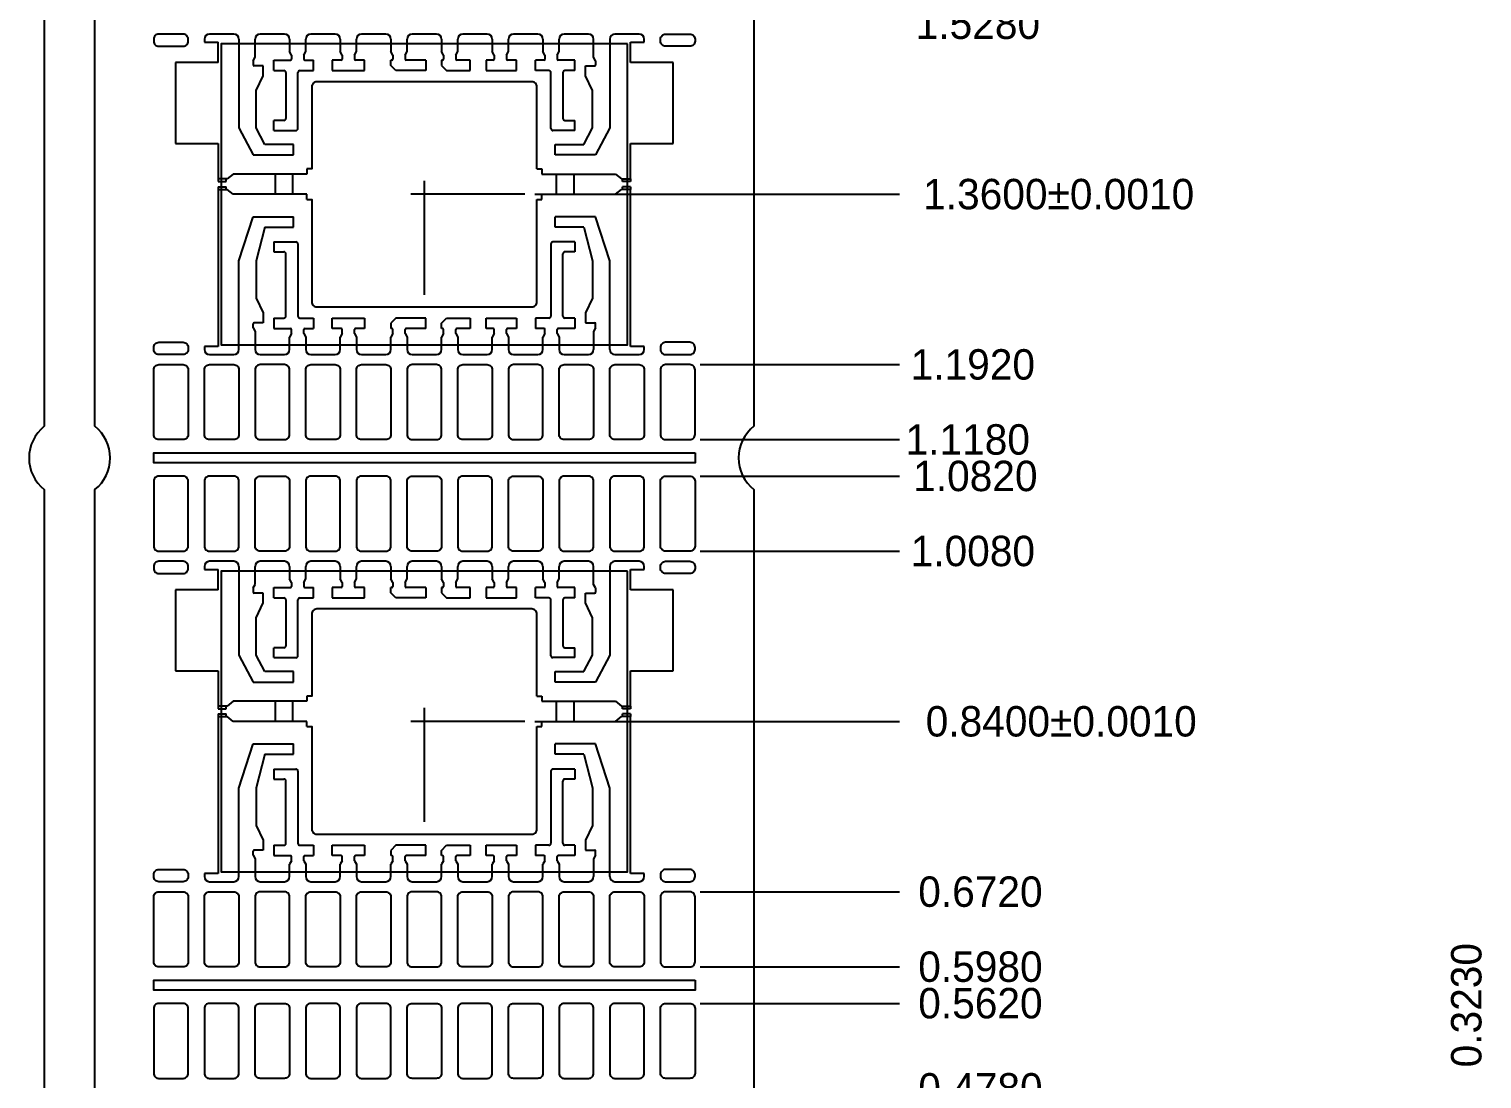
# Model space of a CAD drawing. Extents: x -3.71 to -0.57, y -3.69 to 0.24.
# Drawn here: x -2.308 to -0.874, y -1.888 to -0.853 of the extents above; entities that cross this region are included whole.
import ezdxf

# ---------------------------------------------------------------- set-up
doc = ezdxf.new("R2010")
doc.units = 0
doc.header["$MEASUREMENT"] = 0
doc.linetypes.add('CENTER', pattern=[2, 1.25, -0.25, 0.25, -0.25])
doc.linetypes.add('HIDDEN', pattern=[0.375, 0.25, -0.125])
doc.layers.add('1', color=7, linetype='Continuous')
doc.layers.add('1D', color=4, linetype='Continuous')

msp = doc.modelspace()

# ---------------------------------------------------------------- linework, layer by layer
at = {"layer": '1'}
for p, q in [((-1.5928, -0.577), (-1.5928, -1.2445)), ((-2.1058, -0.8577), (-2.1298, -0.8577)), ((-2.0558, -0.8577), (-2.0798, -0.8577)), ((-2.0058, -0.8577), (-2.0298, -0.8577)), ((-1.9558, -0.8577), (-1.9798, -0.8577)), ((-1.9058, -0.8577), (-1.9298, -0.8577)), ((-1.8558, -0.8577), (-1.8798, -0.8577)), ((-1.8058, -0.8577), (-1.8298, -0.8577)), ((-1.7558, -0.8577), (-1.7798, -0.8577)), ((-1.7058, -0.8577), (-1.7298, -0.8577)), ((-2.1348, -0.8627), (-2.1348, -0.8657)), ((-2.1348, -0.8657), (-2.1213, -0.8657)), ((-2.1213, -0.8857), (-2.1213, -0.8657)), ((-2.1008, -0.8627), (-2.1008, -0.9502)), ((-2.0848, -0.8805), (-2.0848, -0.8627)), ((-2.0508, -0.8627), (-2.0508, -0.875)), ((-2.0348, -0.875), (-2.0348, -0.8627)), ((-2.0008, -0.8627), (-2.0008, -0.875)), ((-1.9848, -0.875), (-1.9848, -0.8627)), ((-1.9508, -0.8627), (-1.9508, -0.875)), ((-1.9348, -0.875), (-1.9348, -0.8627)), ((-1.9008, -0.8627), (-1.9008, -0.875)), ((-1.8848, -0.875), (-1.8848, -0.8627)), ((-1.8508, -0.8627), (-1.8508, -0.875)), ((-1.8348, -0.875), (-1.8348, -0.8627)), ((-1.8008, -0.8627), (-1.8008, -0.875)), ((-1.7848, -0.875), (-1.7848, -0.8627)), ((-1.7508, -0.8805), (-1.7508, -0.8627)), ((-1.7348, -0.8627), (-1.7348, -0.9502)), ((-1.7143, -0.8657), (-1.7008, -0.8657)), ((-1.7143, -0.8857), (-1.7143, -0.8657)), ((-1.7008, -0.8657), (-1.7008, -0.8627)), ((-2.1213, -0.8857), (-2.1633, -0.8857)), ((-2.1633, -0.8857), (-2.1633, -0.9657)), ((-2.0867, -0.884), (-2.0848, -0.8805)), ((-2.0867, -0.884), (-2.0867, -0.888)), ((-2.0662, -0.8937), (-2.0662, -0.8834)), ((-2.0662, -0.8834), (-2.0498, -0.8834)), ((-2.0488, -0.8785), (-2.0508, -0.875)), ((-2.0488, -0.8785), (-2.0488, -0.8825)), ((-2.0368, -0.8785), (-2.0348, -0.875)), ((-2.0368, -0.8785), (-2.0368, -0.8825)), ((-2.0358, -0.8834), (-2.0273, -0.8834)), ((-2.0273, -0.8937), (-2.0273, -0.8834)), ((-2.0087, -0.8834), (-2.0087, -0.8937)), ((-1.9998, -0.8834), (-2.0087, -0.8834)), ((-1.9988, -0.8785), (-2.0008, -0.875)), ((-1.9988, -0.8785), (-1.9988, -0.8825)), ((-1.9868, -0.8785), (-1.9848, -0.875)), ((-1.9868, -0.8785), (-1.9868, -0.8825)), ((-1.9769, -0.8834), (-1.9858, -0.8834)), ((-1.9769, -0.8937), (-1.9769, -0.8834)), ((-1.9488, -0.8785), (-1.9508, -0.875)), ((-1.9508, -0.8887), (-1.9508, -0.8834)), ((-1.9498, -0.8834), (-1.9508, -0.8834)), ((-1.9488, -0.8785), (-1.9488, -0.8825)), ((-1.9368, -0.8785), (-1.9348, -0.875)), ((-1.9368, -0.8785), (-1.9368, -0.8825)), ((-1.9165, -0.8834), (-1.9358, -0.8834)), ((-1.9165, -0.8834), (-1.9165, -0.8937)), ((-1.8988, -0.8785), (-1.9008, -0.875)), ((-1.9008, -0.8834), (-1.9008, -0.8887)), ((-1.8998, -0.8834), (-1.9008, -0.8834)), ((-1.8988, -0.8785), (-1.8988, -0.8825)), ((-1.8868, -0.8785), (-1.8848, -0.875)), ((-1.8868, -0.8785), (-1.8868, -0.8825)), ((-1.8725, -0.8834), (-1.8858, -0.8834)), ((-1.8725, -0.8937), (-1.8725, -0.8834)), ((-1.8568, -0.8834), (-1.8568, -0.8937)), ((-1.8498, -0.8834), (-1.8568, -0.8834)), ((-1.8488, -0.8785), (-1.8508, -0.875)), ((-1.8488, -0.8785), (-1.8488, -0.8825)), ((-1.8368, -0.8785), (-1.8348, -0.875)), ((-1.8368, -0.8785), (-1.8368, -0.8825)), ((-1.8269, -0.8834), (-1.8358, -0.8834)), ((-1.8269, -0.8937), (-1.8269, -0.8834)), ((-1.8083, -0.8937), (-1.8083, -0.8834)), ((-1.7998, -0.8834), (-1.8083, -0.8834)), ((-1.7988, -0.8785), (-1.8008, -0.875)), ((-1.7988, -0.8785), (-1.7988, -0.8825)), ((-1.7868, -0.8785), (-1.7848, -0.875)), ((-1.7868, -0.8785), (-1.7868, -0.8825)), ((-1.7694, -0.8834), (-1.7858, -0.8834)), ((-1.7694, -0.8937), (-1.7694, -0.8834)), ((-1.7488, -0.884), (-1.7508, -0.8805)), ((-1.7488, -0.884), (-1.7488, -0.888)), ((-1.6723, -0.8857), (-1.7143, -0.8857)), ((-1.6723, -0.9657), (-1.6723, -0.8857)), ((-2.0769, -0.889), (-2.0858, -0.889)), ((-2.0838, -0.9134), (-2.0769, -0.8988)), ((-2.0769, -0.8988), (-2.0769, -0.889)), ((-2.0662, -0.8937), (-2.0564, -0.8937)), ((-2.0544, -0.8957), (-2.0544, -0.9409)), ((-2.0426, -0.9508), (-2.0426, -0.8957)), ((-2.0406, -0.8937), (-2.0273, -0.8937)), ((-2.0087, -0.8937), (-1.9769, -0.8937)), ((-1.9458, -0.8937), (-1.9508, -0.8887)), ((-1.9165, -0.8937), (-1.9458, -0.8937)), ((-1.9008, -0.8887), (-1.8958, -0.8937)), ((-1.8958, -0.8937), (-1.8725, -0.8937)), ((-1.8568, -0.8937), (-1.8269, -0.8937)), ((-1.795, -0.8937), (-1.8083, -0.8937)), ((-1.793, -0.9508), (-1.793, -0.8957)), ((-1.7812, -0.8957), (-1.7812, -0.9409)), ((-1.7694, -0.8937), (-1.7792, -0.8937)), ((-1.7587, -0.8988), (-1.7587, -0.889)), ((-1.7587, -0.889), (-1.7498, -0.889)), ((-1.7518, -0.9134), (-1.7587, -0.8988)), ((-2.0838, -0.9502), (-2.0838, -0.9134)), ((-1.7518, -0.9502), (-1.7518, -0.9134)), ((-2.0564, -0.9429), (-2.0662, -0.9429)), ((-2.0662, -0.9527), (-2.0662, -0.9429)), ((-1.7792, -0.9429), (-1.7694, -0.9429)), ((-1.7694, -0.9527), (-1.7694, -0.9429)), ((-2.1008, -0.9502), (-2.0867, -0.9768)), ((-2.0751, -0.9665), (-2.0838, -0.9502)), ((-2.0662, -0.9527), (-2.0446, -0.9527)), ((-1.7694, -0.9527), (-1.791, -0.9527)), ((-1.7605, -0.9665), (-1.7518, -0.9502)), ((-1.7348, -0.9502), (-1.7489, -0.9768)), ((-2.1633, -0.9657), (-2.1213, -0.9657)), ((-2.1213, -0.9657), (-2.1213, -1.0006)), ((-2.0469, -0.9665), (-2.0751, -0.9665)), ((-2.0469, -0.9768), (-2.0469, -0.9665)), ((-1.7887, -0.9768), (-1.7887, -0.9665)), ((-1.7887, -0.9665), (-1.7605, -0.9665)), ((-1.7143, -0.9657), (-1.6723, -0.9657)), ((-1.7143, -1.0006), (-1.7143, -0.9657)), ((-2.0867, -0.9768), (-2.0469, -0.9768)), ((-1.7489, -0.9768), (-1.7887, -0.9768)), ((-2.1123, -1.0006), (-2.1213, -1.0006)), ((-2.1123, -1.0006), (-2.1213, -1.0006)), ((-2.1063, -0.9957), (-2.1123, -1.0006)), ((-2.0338, -0.9957), (-2.1063, -0.9957)), ((-2.0338, -0.9907), (-2.0338, -0.9957)), ((-1.8068, -0.9907), (-1.8018, -0.9907)), ((-1.8018, -0.9907), (-1.8018, -0.9957)), ((-1.8018, -0.9957), (-1.7293, -0.9957)), ((-1.7293, -0.9957), (-1.7233, -1.0006)), ((-1.7233, -1.0006), (-1.7143, -1.0006)), ((-1.7233, -1.0006), (-1.7143, -1.0006)), ((-2.1213, -1.0109), (-2.1213, -1.1657)), ((-2.1213, -1.0109), (-2.1123, -1.0109)), ((-2.1213, -1.0109), (-2.1123, -1.0109)), ((-2.1063, -1.0157), (-2.1123, -1.0109)), ((-2.0338, -1.0157), (-2.1063, -1.0157)), ((-2.0338, -1.0207), (-2.0338, -1.0157)), ((-1.8018, -1.0207), (-1.8018, -1.0157)), ((-1.8018, -1.0157), (-1.7293, -1.0157)), ((-1.7293, -1.0157), (-1.7233, -1.0109)), ((-1.7143, -1.0109), (-1.7233, -1.0109)), ((-1.7143, -1.0109), (-1.7233, -1.0109)), ((-1.7143, -1.1657), (-1.7143, -1.0109)), ((-1.8068, -1.0207), (-1.8018, -1.0207)), ((-2.1008, -1.0813), (-2.0867, -1.0378)), ((-2.0867, -1.0378), (-2.0469, -1.0378)), ((-2.0469, -1.048), (-2.0469, -1.0378)), ((-1.7489, -1.0378), (-1.7887, -1.0378)), ((-1.7887, -1.048), (-1.7887, -1.0378)), ((-1.7348, -1.0813), (-1.7489, -1.0378)), ((-2.0751, -1.048), (-2.0838, -1.0812)), ((-2.0751, -1.048), (-2.0469, -1.048)), ((-1.7605, -1.048), (-1.7887, -1.048)), ((-1.7605, -1.048), (-1.7518, -1.0812)), ((-2.0662, -1.0626), (-2.0446, -1.0626)), ((-2.0662, -1.0626), (-2.0662, -1.0724)), ((-2.0662, -1.0724), (-2.0564, -1.0724)), ((-2.0544, -1.1358), (-2.0544, -1.0744)), ((-2.0426, -1.0646), (-2.0426, -1.1358)), ((-1.793, -1.0646), (-1.793, -1.1358)), ((-1.7694, -1.0626), (-1.791, -1.0626)), ((-1.7812, -1.1358), (-1.7812, -1.0744)), ((-1.7694, -1.0724), (-1.7792, -1.0724)), ((-1.7694, -1.0626), (-1.7694, -1.0724)), ((-2.1008, -1.1687), (-2.1008, -1.0813)), ((-2.0838, -1.0812), (-2.0838, -1.1181)), ((-1.7518, -1.0812), (-1.7518, -1.1181)), ((-1.7348, -1.1687), (-1.7348, -1.0813)), ((-2.0838, -1.1181), (-2.0769, -1.1326)), ((-1.7518, -1.1181), (-1.7587, -1.1326)), ((-2.0867, -1.1475), (-2.0867, -1.1435)), ((-2.0769, -1.1425), (-2.0858, -1.1425)), ((-2.0769, -1.1326), (-2.0769, -1.1425)), ((-2.0662, -1.1378), (-2.0662, -1.148)), ((-2.0662, -1.1378), (-2.0564, -1.1378)), ((-2.0406, -1.1378), (-2.0273, -1.1378)), ((-2.0273, -1.1378), (-2.0273, -1.148)), ((-2.0087, -1.148), (-2.0087, -1.1378)), ((-2.0087, -1.1378), (-1.9769, -1.1378)), ((-1.9769, -1.1378), (-1.9769, -1.148)), ((-1.9458, -1.1378), (-1.9508, -1.1428)), ((-1.9508, -1.1428), (-1.9508, -1.148)), ((-1.9165, -1.1378), (-1.9458, -1.1378)), ((-1.9165, -1.148), (-1.9165, -1.1378)), ((-1.9008, -1.1428), (-1.8958, -1.1378)), ((-1.9008, -1.148), (-1.9008, -1.1428)), ((-1.8958, -1.1378), (-1.8725, -1.1378)), ((-1.8725, -1.1378), (-1.8725, -1.148)), ((-1.8568, -1.148), (-1.8568, -1.1378)), ((-1.8568, -1.1378), (-1.8269, -1.1378)), ((-1.8269, -1.1378), (-1.8269, -1.148)), ((-1.795, -1.1378), (-1.8083, -1.1378)), ((-1.8083, -1.1378), (-1.8083, -1.148)), ((-1.7694, -1.1378), (-1.7792, -1.1378)), ((-1.7694, -1.1378), (-1.7694, -1.148)), ((-1.7587, -1.1326), (-1.7587, -1.1425)), ((-1.7587, -1.1425), (-1.7498, -1.1425)), ((-1.7488, -1.1475), (-1.7488, -1.1435)), ((-2.0867, -1.1475), (-2.0848, -1.151)), ((-2.0848, -1.151), (-2.0848, -1.1687)), ((-2.0662, -1.148), (-2.0498, -1.148)), ((-2.0488, -1.153), (-2.0508, -1.1565)), ((-2.0508, -1.1687), (-2.0508, -1.1565)), ((-2.0488, -1.153), (-2.0488, -1.149)), ((-2.0368, -1.153), (-2.0368, -1.149)), ((-2.0368, -1.153), (-2.0348, -1.1565)), ((-2.0358, -1.148), (-2.0273, -1.148)), ((-2.0348, -1.1565), (-2.0348, -1.1687)), ((-1.9998, -1.148), (-2.0087, -1.148)), ((-1.9988, -1.153), (-2.0008, -1.1565)), ((-2.0008, -1.1687), (-2.0008, -1.1565)), ((-1.9988, -1.153), (-1.9988, -1.149)), ((-1.9868, -1.153), (-1.9868, -1.149)), ((-1.9868, -1.153), (-1.9848, -1.1565)), ((-1.9769, -1.148), (-1.9858, -1.148)), ((-1.9848, -1.1565), (-1.9848, -1.1687)), ((-1.9498, -1.148), (-1.9508, -1.148)), ((-1.9488, -1.153), (-1.9508, -1.1565)), ((-1.9508, -1.1687), (-1.9508, -1.1565)), ((-1.9488, -1.153), (-1.9488, -1.149)), ((-1.9368, -1.153), (-1.9368, -1.149)), ((-1.9368, -1.153), (-1.9348, -1.1565)), ((-1.9165, -1.148), (-1.9358, -1.148)), ((-1.9348, -1.1565), (-1.9348, -1.1687)), ((-1.8998, -1.148), (-1.9008, -1.148)), ((-1.8988, -1.153), (-1.9008, -1.1565)), ((-1.9008, -1.1687), (-1.9008, -1.1565)), ((-1.8988, -1.153), (-1.8988, -1.149)), ((-1.8868, -1.153), (-1.8868, -1.149)), ((-1.8868, -1.153), (-1.8848, -1.1565)), ((-1.8725, -1.148), (-1.8858, -1.148)), ((-1.8848, -1.1565), (-1.8848, -1.1687)), ((-1.8498, -1.148), (-1.8568, -1.148)), ((-1.8488, -1.153), (-1.8508, -1.1565)), ((-1.8508, -1.1687), (-1.8508, -1.1565)), ((-1.8488, -1.153), (-1.8488, -1.149)), ((-1.8368, -1.153), (-1.8368, -1.149)), ((-1.8368, -1.153), (-1.8348, -1.1565)), ((-1.8269, -1.148), (-1.8358, -1.148)), ((-1.8348, -1.1565), (-1.8348, -1.1687)), ((-1.7998, -1.148), (-1.8083, -1.148)), ((-1.7988, -1.153), (-1.8008, -1.1565)), ((-1.8008, -1.1687), (-1.8008, -1.1565)), ((-1.7988, -1.153), (-1.7988, -1.149)), ((-1.7868, -1.153), (-1.7868, -1.149)), ((-1.7868, -1.153), (-1.7848, -1.1565)), ((-1.7694, -1.148), (-1.7858, -1.148)), ((-1.7848, -1.1565), (-1.7848, -1.1687)), ((-1.7488, -1.1475), (-1.7508, -1.151)), ((-1.7508, -1.151), (-1.7508, -1.1687)), ((-2.1348, -1.1657), (-2.1348, -1.1687)), ((-2.1213, -1.1657), (-2.1348, -1.1657)), ((-2.1298, -1.1737), (-2.1058, -1.1737)), ((-2.0798, -1.1737), (-2.0558, -1.1737)), ((-2.0298, -1.1737), (-2.0058, -1.1737)), ((-1.9798, -1.1737), (-1.9558, -1.1737)), ((-1.9298, -1.1737), (-1.9058, -1.1737)), ((-1.8798, -1.1737), (-1.8558, -1.1737)), ((-1.8298, -1.1737), (-1.8058, -1.1737)), ((-1.8008, -1.1687), (-1.8008, -1.1641)), ((-1.7848, -1.1641), (-1.7848, -1.1687)), ((-1.7798, -1.1737), (-1.7558, -1.1737)), ((-1.7298, -1.1737), (-1.7058, -1.1737)), ((-1.7008, -1.1657), (-1.7143, -1.1657)), ((-1.7008, -1.1687), (-1.7008, -1.1657)), ((-1.5928, -1.307), (-1.5928, -2.0745)), ((-2.1348, -1.3827), (-2.1348, -1.3857)), ((-2.1348, -1.3857), (-2.1213, -1.3857)), ((-2.1058, -1.3777), (-2.1298, -1.3777)), ((-2.1213, -1.4057), (-2.1213, -1.3857)), ((-2.1008, -1.3827), (-2.1008, -1.4702)), ((-2.0848, -1.4005), (-2.0848, -1.3827)), ((-2.0558, -1.3777), (-2.0798, -1.3777)), ((-2.0508, -1.3827), (-2.0508, -1.395)), ((-2.0348, -1.395), (-2.0348, -1.3827)), ((-2.0058, -1.3777), (-2.0298, -1.3777)), ((-2.0008, -1.3827), (-2.0008, -1.395)), ((-1.9848, -1.395), (-1.9848, -1.3827)), ((-1.9558, -1.3777), (-1.9798, -1.3777)), ((-1.9508, -1.3827), (-1.9508, -1.395)), ((-1.9348, -1.395), (-1.9348, -1.3827)), ((-1.9058, -1.3777), (-1.9298, -1.3777)), ((-1.9008, -1.3827), (-1.9008, -1.395)), ((-1.8848, -1.395), (-1.8848, -1.3827)), ((-1.8558, -1.3777), (-1.8798, -1.3777)), ((-1.8508, -1.3827), (-1.8508, -1.395)), ((-1.8348, -1.395), (-1.8348, -1.3827)), ((-1.8058, -1.3777), (-1.8298, -1.3777)), ((-1.8008, -1.3827), (-1.8008, -1.395)), ((-1.7848, -1.395), (-1.7848, -1.3827)), ((-1.7558, -1.3777), (-1.7798, -1.3777)), ((-1.7508, -1.4005), (-1.7508, -1.3827)), ((-1.7348, -1.3827), (-1.7348, -1.4702)), ((-1.7058, -1.3777), (-1.7298, -1.3777)), ((-1.7143, -1.3857), (-1.7008, -1.3857)), ((-1.7143, -1.4057), (-1.7143, -1.3857)), ((-1.7008, -1.3857), (-1.7008, -1.3827)), ((-2.0867, -1.404), (-2.0848, -1.4005)), ((-2.0867, -1.404), (-2.0867, -1.408)), ((-2.0662, -1.4137), (-2.0662, -1.4034)), ((-2.0662, -1.4034), (-2.0498, -1.4034)), ((-2.0488, -1.3985), (-2.0508, -1.395)), ((-2.0488, -1.3985), (-2.0488, -1.4025)), ((-2.0368, -1.3985), (-2.0348, -1.395)), ((-2.0368, -1.3985), (-2.0368, -1.4025)), ((-2.0358, -1.4034), (-2.0273, -1.4034)), ((-2.0273, -1.4137), (-2.0273, -1.4034)), ((-2.0087, -1.4034), (-2.0087, -1.4137)), ((-1.9998, -1.4034), (-2.0087, -1.4034)), ((-1.9988, -1.3985), (-2.0008, -1.395)), ((-1.9988, -1.3985), (-1.9988, -1.4025)), ((-1.9868, -1.3985), (-1.9848, -1.395)), ((-1.9868, -1.3985), (-1.9868, -1.4025)), ((-1.9769, -1.4034), (-1.9858, -1.4034)), ((-1.9769, -1.4137), (-1.9769, -1.4034)), ((-1.9488, -1.3985), (-1.9508, -1.395)), ((-1.9508, -1.4087), (-1.9508, -1.4034)), ((-1.9498, -1.4034), (-1.9508, -1.4034)), ((-1.9488, -1.3985), (-1.9488, -1.4025)), ((-1.9368, -1.3985), (-1.9348, -1.395)), ((-1.9368, -1.3985), (-1.9368, -1.4025)), ((-1.9165, -1.4034), (-1.9358, -1.4034)), ((-1.9165, -1.4034), (-1.9165, -1.4137)), ((-1.8988, -1.3985), (-1.9008, -1.395)), ((-1.9008, -1.4034), (-1.9008, -1.4087)), ((-1.8998, -1.4034), (-1.9008, -1.4034)), ((-1.8988, -1.3985), (-1.8988, -1.4025)), ((-1.8868, -1.3985), (-1.8848, -1.395)), ((-1.8868, -1.3985), (-1.8868, -1.4025)), ((-1.8725, -1.4034), (-1.8858, -1.4034)), ((-1.8725, -1.4137), (-1.8725, -1.4034)), ((-1.8568, -1.4034), (-1.8568, -1.4137)), ((-1.8498, -1.4034), (-1.8568, -1.4034)), ((-1.8488, -1.3985), (-1.8508, -1.395)), ((-1.8488, -1.3985), (-1.8488, -1.4025)), ((-1.8368, -1.3985), (-1.8348, -1.395)), ((-1.8368, -1.3985), (-1.8368, -1.4025)), ((-1.8269, -1.4034), (-1.8358, -1.4034)), ((-1.8269, -1.4137), (-1.8269, -1.4034)), ((-1.8083, -1.4137), (-1.8083, -1.4034)), ((-1.7998, -1.4034), (-1.8083, -1.4034)), ((-1.7988, -1.3985), (-1.8008, -1.395)), ((-1.7988, -1.3985), (-1.7988, -1.4025)), ((-1.7868, -1.3985), (-1.7848, -1.395)), ((-1.7868, -1.3985), (-1.7868, -1.4025)), ((-1.7694, -1.4034), (-1.7858, -1.4034)), ((-1.7694, -1.4137), (-1.7694, -1.4034)), ((-1.7488, -1.404), (-1.7508, -1.4005)), ((-1.7488, -1.404), (-1.7488, -1.408)), ((-2.1213, -1.4057), (-2.1633, -1.4057)), ((-2.1633, -1.4057), (-2.1633, -1.4857)), ((-2.0769, -1.409), (-2.0858, -1.409)), ((-2.0838, -1.4334), (-2.0769, -1.4188)), ((-2.0769, -1.4188), (-2.0769, -1.409)), ((-2.0662, -1.4137), (-2.0564, -1.4137)), ((-2.0544, -1.4157), (-2.0544, -1.4609)), ((-2.0426, -1.4708), (-2.0426, -1.4157)), ((-2.0406, -1.4137), (-2.0273, -1.4137)), ((-2.0087, -1.4137), (-1.9769, -1.4137)), ((-1.9458, -1.4137), (-1.9508, -1.4087)), ((-1.9165, -1.4137), (-1.9458, -1.4137)), ((-1.9008, -1.4087), (-1.8958, -1.4137)), ((-1.8958, -1.4137), (-1.8725, -1.4137)), ((-1.8568, -1.4137), (-1.8269, -1.4137)), ((-1.795, -1.4137), (-1.8083, -1.4137)), ((-1.793, -1.4708), (-1.793, -1.4157)), ((-1.7812, -1.4157), (-1.7812, -1.4609)), ((-1.7694, -1.4137), (-1.7792, -1.4137)), ((-1.7587, -1.4188), (-1.7587, -1.409)), ((-1.7587, -1.409), (-1.7498, -1.409)), ((-1.7518, -1.4334), (-1.7587, -1.4188)), ((-1.6723, -1.4057), (-1.7143, -1.4057)), ((-1.6723, -1.4857), (-1.6723, -1.4057)), ((-2.0838, -1.4702), (-2.0838, -1.4334)), ((-1.7518, -1.4702), (-1.7518, -1.4334)), ((-2.1008, -1.4702), (-2.0867, -1.4968)), ((-2.0751, -1.4865), (-2.0838, -1.4702)), ((-2.0564, -1.4629), (-2.0662, -1.4629)), ((-2.0662, -1.4727), (-2.0662, -1.4629)), ((-2.0662, -1.4727), (-2.0446, -1.4727)), ((-1.7694, -1.4727), (-1.791, -1.4727)), ((-1.7792, -1.4629), (-1.7694, -1.4629)), ((-1.7694, -1.4727), (-1.7694, -1.4629)), ((-1.7605, -1.4865), (-1.7518, -1.4702)), ((-1.7348, -1.4702), (-1.7489, -1.4968)), ((-2.1633, -1.4857), (-2.1213, -1.4857)), ((-2.1213, -1.4857), (-2.1213, -1.5206)), ((-2.0469, -1.4865), (-2.0751, -1.4865)), ((-2.0469, -1.4968), (-2.0469, -1.4865)), ((-1.7887, -1.4968), (-1.7887, -1.4865)), ((-1.7887, -1.4865), (-1.7605, -1.4865)), ((-1.7143, -1.4857), (-1.6723, -1.4857)), ((-1.7143, -1.5206), (-1.7143, -1.4857)), ((-2.0867, -1.4968), (-2.0469, -1.4968)), ((-1.7489, -1.4968), (-1.7887, -1.4968)), ((-2.1063, -1.5157), (-2.1123, -1.5206)), ((-2.0338, -1.5157), (-2.1063, -1.5157)), ((-2.0338, -1.5107), (-2.0338, -1.5157)), ((-1.8068, -1.5107), (-1.8018, -1.5107)), ((-1.8018, -1.5107), (-1.8018, -1.5157)), ((-1.8018, -1.5157), (-1.7293, -1.5157)), ((-1.7293, -1.5157), (-1.7233, -1.5206)), ((-2.1123, -1.5206), (-2.1213, -1.5206)), ((-2.1123, -1.5206), (-2.1213, -1.5206)), ((-2.1213, -1.5309), (-2.1213, -1.6857)), ((-2.1213, -1.5309), (-2.1123, -1.5309)), ((-2.1213, -1.5309), (-2.1123, -1.5309)), ((-2.1063, -1.5357), (-2.1123, -1.5309)), ((-1.7293, -1.5357), (-1.7233, -1.5309)), ((-1.7233, -1.5206), (-1.7143, -1.5206)), ((-1.7233, -1.5206), (-1.7143, -1.5206)), ((-1.7143, -1.5309), (-1.7233, -1.5309)), ((-1.7143, -1.5309), (-1.7233, -1.5309)), ((-1.7143, -1.6857), (-1.7143, -1.5309)), ((-2.0338, -1.5357), (-2.1063, -1.5357)), ((-2.0338, -1.5407), (-2.0338, -1.5357)), ((-1.8068, -1.5407), (-1.8018, -1.5407)), ((-1.8018, -1.5407), (-1.8018, -1.5357)), ((-1.8018, -1.5357), (-1.7293, -1.5357)), ((-2.1008, -1.6013), (-2.0867, -1.5578)), ((-2.0867, -1.5578), (-2.0469, -1.5578)), ((-2.0469, -1.568), (-2.0469, -1.5578)), ((-1.7489, -1.5578), (-1.7887, -1.5578)), ((-1.7887, -1.568), (-1.7887, -1.5578)), ((-1.7348, -1.6013), (-1.7489, -1.5578)), ((-2.0751, -1.568), (-2.0838, -1.6012)), ((-2.0751, -1.568), (-2.0469, -1.568)), ((-1.7605, -1.568), (-1.7887, -1.568)), ((-1.7605, -1.568), (-1.7518, -1.6012)), ((-2.0662, -1.5826), (-2.0446, -1.5826)), ((-2.0662, -1.5826), (-2.0662, -1.5924)), ((-2.0426, -1.5846), (-2.0426, -1.6558)), ((-1.793, -1.5846), (-1.793, -1.6558)), ((-1.7694, -1.5826), (-1.791, -1.5826)), ((-1.7694, -1.5826), (-1.7694, -1.5924)), ((-2.1008, -1.6887), (-2.1008, -1.6013)), ((-2.0838, -1.6012), (-2.0838, -1.6381)), ((-2.0662, -1.5924), (-2.0564, -1.5924)), ((-2.0544, -1.6558), (-2.0544, -1.5944)), ((-1.7812, -1.6558), (-1.7812, -1.5944)), ((-1.7694, -1.5924), (-1.7792, -1.5924)), ((-1.7518, -1.6012), (-1.7518, -1.6381)), ((-1.7348, -1.6887), (-1.7348, -1.6013)), ((-2.0838, -1.6381), (-2.0769, -1.6526)), ((-1.7518, -1.6381), (-1.7587, -1.6526)), ((-2.0769, -1.6625), (-2.0858, -1.6625)), ((-2.0769, -1.6526), (-2.0769, -1.6625)), ((-2.0662, -1.6578), (-2.0662, -1.668)), ((-2.0662, -1.6578), (-2.0564, -1.6578)), ((-2.0406, -1.6578), (-2.0273, -1.6578)), ((-2.0273, -1.6578), (-2.0273, -1.668)), ((-2.0087, -1.668), (-2.0087, -1.6578)), ((-2.0087, -1.6578), (-1.9769, -1.6578)), ((-1.9769, -1.6578), (-1.9769, -1.668)), ((-1.9458, -1.6578), (-1.9508, -1.6628)), ((-1.9165, -1.6578), (-1.9458, -1.6578)), ((-1.9165, -1.668), (-1.9165, -1.6578)), ((-1.9008, -1.6628), (-1.8958, -1.6578)), ((-1.8958, -1.6578), (-1.8725, -1.6578)), ((-1.8725, -1.6578), (-1.8725, -1.668)), ((-1.8568, -1.668), (-1.8568, -1.6578)), ((-1.8568, -1.6578), (-1.8269, -1.6578)), ((-1.8269, -1.6578), (-1.8269, -1.668)), ((-1.795, -1.6578), (-1.8083, -1.6578)), ((-1.8083, -1.6578), (-1.8083, -1.668)), ((-1.7694, -1.6578), (-1.7792, -1.6578)), ((-1.7694, -1.6578), (-1.7694, -1.668)), ((-1.7587, -1.6526), (-1.7587, -1.6625)), ((-1.7587, -1.6625), (-1.7498, -1.6625)), ((-2.0867, -1.6675), (-2.0867, -1.6635)), ((-2.0867, -1.6675), (-2.0848, -1.671)), ((-2.0848, -1.671), (-2.0848, -1.6887)), ((-2.0662, -1.668), (-2.0498, -1.668)), ((-2.0488, -1.673), (-2.0508, -1.6765)), ((-2.0508, -1.6887), (-2.0508, -1.6765)), ((-2.0488, -1.673), (-2.0488, -1.669)), ((-2.0368, -1.673), (-2.0368, -1.669)), ((-2.0368, -1.673), (-2.0348, -1.6765)), ((-2.0358, -1.668), (-2.0273, -1.668)), ((-2.0348, -1.6765), (-2.0348, -1.6887)), ((-1.9998, -1.668), (-2.0087, -1.668)), ((-1.9988, -1.673), (-2.0008, -1.6765)), ((-2.0008, -1.6887), (-2.0008, -1.6765)), ((-1.9988, -1.673), (-1.9988, -1.669)), ((-1.9868, -1.673), (-1.9868, -1.669)), ((-1.9868, -1.673), (-1.9848, -1.6765)), ((-1.9769, -1.668), (-1.9858, -1.668)), ((-1.9848, -1.6765), (-1.9848, -1.6887)), ((-1.9508, -1.6628), (-1.9508, -1.668)), ((-1.9498, -1.668), (-1.9508, -1.668)), ((-1.9488, -1.673), (-1.9508, -1.6765)), ((-1.9508, -1.6887), (-1.9508, -1.6765)), ((-1.9488, -1.673), (-1.9488, -1.669)), ((-1.9368, -1.673), (-1.9368, -1.669)), ((-1.9368, -1.673), (-1.9348, -1.6765)), ((-1.9165, -1.668), (-1.9358, -1.668)), ((-1.9348, -1.6765), (-1.9348, -1.6887)), ((-1.9008, -1.668), (-1.9008, -1.6628)), ((-1.8998, -1.668), (-1.9008, -1.668)), ((-1.8988, -1.673), (-1.9008, -1.6765)), ((-1.9008, -1.6887), (-1.9008, -1.6765)), ((-1.8988, -1.673), (-1.8988, -1.669)), ((-1.8868, -1.673), (-1.8868, -1.669)), ((-1.8868, -1.673), (-1.8848, -1.6765)), ((-1.8725, -1.668), (-1.8858, -1.668)), ((-1.8848, -1.6765), (-1.8848, -1.6887)), ((-1.8498, -1.668), (-1.8568, -1.668)), ((-1.8488, -1.673), (-1.8508, -1.6765)), ((-1.8508, -1.6887), (-1.8508, -1.6765)), ((-1.8488, -1.673), (-1.8488, -1.669)), ((-1.8368, -1.673), (-1.8368, -1.669)), ((-1.8368, -1.673), (-1.8348, -1.6765)), ((-1.8269, -1.668), (-1.8358, -1.668)), ((-1.8348, -1.6765), (-1.8348, -1.6887)), ((-1.7998, -1.668), (-1.8083, -1.668)), ((-1.7988, -1.673), (-1.8008, -1.6765)), ((-1.8008, -1.6887), (-1.8008, -1.6765)), ((-1.7988, -1.673), (-1.7988, -1.669)), ((-1.7868, -1.673), (-1.7868, -1.669)), ((-1.7868, -1.673), (-1.7848, -1.6765)), ((-1.7694, -1.668), (-1.7858, -1.668)), ((-1.7848, -1.6765), (-1.7848, -1.6887)), ((-1.7488, -1.6675), (-1.7508, -1.671)), ((-1.7508, -1.671), (-1.7508, -1.6887)), ((-1.7488, -1.6675), (-1.7488, -1.6635)), ((-2.1348, -1.6857), (-2.1348, -1.6887)), ((-2.1213, -1.6857), (-2.1348, -1.6857)), ((-1.8008, -1.6887), (-1.8008, -1.6841)), ((-1.7848, -1.6841), (-1.7848, -1.6887)), ((-1.7008, -1.6857), (-1.7143, -1.6857)), ((-1.7008, -1.6887), (-1.7008, -1.6857)), ((-2.1298, -1.6937), (-2.1058, -1.6937)), ((-2.0798, -1.6937), (-2.0558, -1.6937)), ((-2.0298, -1.6937), (-2.0058, -1.6937)), ((-1.9798, -1.6937), (-1.9558, -1.6937)), ((-1.9298, -1.6937), (-1.9058, -1.6937)), ((-1.8798, -1.6937), (-1.8558, -1.6937)), ((-1.8298, -1.6937), (-1.8058, -1.6937)), ((-1.7798, -1.6937), (-1.7558, -1.6937)), ((-1.7298, -1.6937), (-1.7058, -1.6937))]:
    msp.add_line(p, q, dxfattribs=at)
for points in [[(-2.2928, -1.2445, 0.480384), (-2.2928, -1.307), (-2.2928, -2.0745, 0.480384), (-2.2928, -2.137), (-2.2928, -2.2507, 1), (-2.2428, -2.2507), (-2.2428, -2.137, 0.480384), (-2.2428, -2.0745), (-2.2428, -1.307, 0.480384), (-2.2428, -1.2445), (-2.2428, -0.577, 0.480384), (-2.2428, -0.5145), (-2.2428, -0.3007, 1), (-2.2928, -0.3007), (-2.2928, -0.5145, 0.480384), (-2.2928, -0.577)], [(-2.1558, -0.8697, 0.414214), (-2.1508, -0.8647), (-2.1508, -0.8627, 0.414214), (-2.1558, -0.8577), (-2.1798, -0.8577, 0.414214), (-2.1848, -0.8627), (-2.1848, -0.8647, 0.414214), (-2.1798, -0.8697)], [(-1.6798, -0.8697, -0.414214), (-1.6848, -0.8647), (-1.6848, -0.8627, -0.414214), (-1.6798, -0.8577), (-1.6558, -0.8577, -0.414214), (-1.6508, -0.8627), (-1.6508, -0.8647, -0.414214), (-1.6558, -0.8697)], [(-2.1558, -1.1617, -0.414214), (-2.1508, -1.1667), (-2.1508, -1.1687, -0.414214), (-2.1558, -1.1737), (-2.1798, -1.1737, -0.414214), (-2.1848, -1.1687), (-2.1848, -1.1667, -0.414214), (-2.1798, -1.1617)], [(-1.6798, -1.1617, 0.414214), (-1.6848, -1.1667), (-1.6848, -1.1687, 0.414214), (-1.6798, -1.1737), (-1.6558, -1.1737, 0.414214), (-1.6508, -1.1687), (-1.6508, -1.1667, 0.414214), (-1.6558, -1.1617)], [(-2.1848, -1.1887, -0.414214), (-2.1798, -1.1837), (-2.1558, -1.1837, -0.414214), (-2.1508, -1.1887), (-2.1508, -1.2527, -0.414214), (-2.1558, -1.2577), (-2.1798, -1.2577, -0.414214), (-2.1848, -1.2527)], [(-2.1348, -1.1887, -0.414214), (-2.1298, -1.1837), (-2.1058, -1.1837, -0.414214), (-2.1008, -1.1887), (-2.1008, -1.2527, -0.414214), (-2.1058, -1.2577), (-2.1298, -1.2577, -0.414214), (-2.1348, -1.2527)], [(-2.0508, -1.1887, 0.414214), (-2.0558, -1.1837), (-2.0798, -1.1837, 0.414214), (-2.0848, -1.1887), (-2.0848, -1.2527, 0.414214), (-2.0798, -1.2577), (-2.0558, -1.2577, 0.414214), (-2.0508, -1.2527)], [(-2.0298, -1.2577, -0.414214), (-2.0348, -1.2527), (-2.0348, -1.1887, -0.414214), (-2.0298, -1.1837), (-2.0058, -1.1837, -0.414214), (-2.0008, -1.1887), (-2.0008, -1.2527, -0.414214), (-2.0058, -1.2577)], [(-1.9848, -1.1887, -0.414214), (-1.9798, -1.1837), (-1.9558, -1.1837, -0.414214), (-1.9508, -1.1887), (-1.9508, -1.2527, -0.414214), (-1.9558, -1.2577), (-1.9798, -1.2577, -0.414214), (-1.9848, -1.2527)], [(-1.9008, -1.1887, 0.414214), (-1.9058, -1.1837), (-1.9298, -1.1837, 0.414214), (-1.9348, -1.1887), (-1.9348, -1.2527, 0.414214), (-1.9298, -1.2577), (-1.9058, -1.2577, 0.414214), (-1.9008, -1.2527)], [(-1.8558, -1.1837, -0.414214), (-1.8508, -1.1887), (-1.8508, -1.2527, -0.414214), (-1.8558, -1.2577), (-1.8798, -1.2577, -0.414214), (-1.8848, -1.2527), (-1.8848, -1.1887, -0.414214), (-1.8798, -1.1837)], [(-1.8008, -1.1887, 0.414214), (-1.8058, -1.1837), (-1.8298, -1.1837, 0.414214), (-1.8348, -1.1887), (-1.8348, -1.2527, 0.414214), (-1.8298, -1.2577), (-1.8058, -1.2577, 0.414214), (-1.8008, -1.2527)], [(-1.7848, -1.1887, -0.414214), (-1.7798, -1.1837), (-1.7558, -1.1837, -0.414214), (-1.7508, -1.1887), (-1.7508, -1.2527, -0.414214), (-1.7558, -1.2577), (-1.7798, -1.2577, -0.414214), (-1.7848, -1.2527)], [(-1.7058, -1.1837, -0.414214), (-1.7008, -1.1887), (-1.7008, -1.2527, -0.414214), (-1.7058, -1.2577), (-1.7298, -1.2577, -0.414214), (-1.7348, -1.2527), (-1.7348, -1.1887, -0.414214), (-1.7298, -1.1837)], [(-1.6508, -1.1887, 0.414214), (-1.6558, -1.1837), (-1.6798, -1.1837, 0.414214), (-1.6848, -1.1887), (-1.6848, -1.2527, 0.414214), (-1.6798, -1.2577), (-1.6558, -1.2577, 0.414214), (-1.6508, -1.2527)], [(-2.1848, -1.3627, 0.414214), (-2.1798, -1.3677), (-2.1558, -1.3677, 0.414214), (-2.1508, -1.3627), (-2.1508, -1.2987, 0.414214), (-2.1558, -1.2937), (-2.1798, -1.2937, 0.414214), (-2.1848, -1.2987)], [(-2.1348, -1.3627, 0.414214), (-2.1298, -1.3677), (-2.1058, -1.3677, 0.414214), (-2.1008, -1.3627), (-2.1008, -1.2987, 0.414214), (-2.1058, -1.2937), (-2.1298, -1.2937, 0.414214), (-2.1348, -1.2987)], [(-2.0508, -1.3627, -0.414214), (-2.0558, -1.3677), (-2.0798, -1.3677, -0.414214), (-2.0848, -1.3627), (-2.0848, -1.2987, -0.414214), (-2.0798, -1.2937), (-2.0558, -1.2937, -0.414214), (-2.0508, -1.2987)], [(-2.0298, -1.2937, 0.414214), (-2.0348, -1.2987), (-2.0348, -1.3627, 0.414214), (-2.0298, -1.3677), (-2.0058, -1.3677, 0.414214), (-2.0008, -1.3627), (-2.0008, -1.2987, 0.414214), (-2.0058, -1.2937)], [(-1.9848, -1.3627, 0.414214), (-1.9798, -1.3677), (-1.9558, -1.3677, 0.414214), (-1.9508, -1.3627), (-1.9508, -1.2987, 0.414214), (-1.9558, -1.2937), (-1.9798, -1.2937, 0.414214), (-1.9848, -1.2987)], [(-1.9008, -1.3627, -0.414214), (-1.9058, -1.3677), (-1.9298, -1.3677, -0.414214), (-1.9348, -1.3627), (-1.9348, -1.2987, -0.414214), (-1.9298, -1.2937), (-1.9058, -1.2937, -0.414214), (-1.9008, -1.2987)], [(-1.8558, -1.3677, 0.414214), (-1.8508, -1.3627), (-1.8508, -1.2987, 0.414214), (-1.8558, -1.2937), (-1.8798, -1.2937, 0.414214), (-1.8848, -1.2987), (-1.8848, -1.3627, 0.414214), (-1.8798, -1.3677)], [(-1.8008, -1.3627, -0.414214), (-1.8058, -1.3677), (-1.8298, -1.3677, -0.414214), (-1.8348, -1.3627), (-1.8348, -1.2987, -0.414214), (-1.8298, -1.2937), (-1.8058, -1.2937, -0.414214), (-1.8008, -1.2987)], [(-1.7848, -1.3627, 0.414214), (-1.7798, -1.3677), (-1.7558, -1.3677, 0.414214), (-1.7508, -1.3627), (-1.7508, -1.2987, 0.414214), (-1.7558, -1.2937), (-1.7798, -1.2937, 0.414214), (-1.7848, -1.2987)], [(-1.7058, -1.3677, 0.414214), (-1.7008, -1.3627), (-1.7008, -1.2987, 0.414214), (-1.7058, -1.2937), (-1.7298, -1.2937, 0.414214), (-1.7348, -1.2987), (-1.7348, -1.3627, 0.414214), (-1.7298, -1.3677)], [(-1.6508, -1.3627, -0.414214), (-1.6558, -1.3677), (-1.6798, -1.3677, -0.414214), (-1.6848, -1.3627), (-1.6848, -1.2987, -0.414214), (-1.6798, -1.2937), (-1.6558, -1.2937, -0.414214), (-1.6508, -1.2987)], [(-2.1558, -1.3897, 0.414214), (-2.1508, -1.3847), (-2.1508, -1.3827, 0.414214), (-2.1558, -1.3777), (-2.1798, -1.3777, 0.414214), (-2.1848, -1.3827), (-2.1848, -1.3847, 0.414214), (-2.1798, -1.3897)], [(-1.6798, -1.3897, -0.414214), (-1.6848, -1.3847), (-1.6848, -1.3827, -0.414214), (-1.6798, -1.3777), (-1.6558, -1.3777, -0.414214), (-1.6508, -1.3827), (-1.6508, -1.3847, -0.414214), (-1.6558, -1.3897)], [(-2.1558, -1.6817, -0.414214), (-2.1508, -1.6867), (-2.1508, -1.6887, -0.414214), (-2.1558, -1.6937), (-2.1798, -1.6937, -0.414214), (-2.1848, -1.6887), (-2.1848, -1.6867, -0.414214), (-2.1798, -1.6817)], [(-1.6798, -1.6817, 0.414214), (-1.6848, -1.6867), (-1.6848, -1.6887, 0.414214), (-1.6798, -1.6937), (-1.6558, -1.6937, 0.414214), (-1.6508, -1.6887), (-1.6508, -1.6867, 0.414214), (-1.6558, -1.6817)], [(-2.1848, -1.7087, -0.414214), (-2.1798, -1.7037), (-2.1558, -1.7037, -0.414214), (-2.1508, -1.7087), (-2.1508, -1.7727, -0.414214), (-2.1558, -1.7777), (-2.1798, -1.7777, -0.414214), (-2.1848, -1.7727)], [(-2.1348, -1.7087, -0.414214), (-2.1298, -1.7037), (-2.1058, -1.7037, -0.414214), (-2.1008, -1.7087), (-2.1008, -1.7727, -0.414214), (-2.1058, -1.7777), (-2.1298, -1.7777, -0.414214), (-2.1348, -1.7727)], [(-2.0508, -1.7087, 0.414214), (-2.0558, -1.7037), (-2.0798, -1.7037, 0.414214), (-2.0848, -1.7087), (-2.0848, -1.7727, 0.414214), (-2.0798, -1.7777), (-2.0558, -1.7777, 0.414214), (-2.0508, -1.7727)], [(-2.0298, -1.7777, -0.414214), (-2.0348, -1.7727), (-2.0348, -1.7087, -0.414214), (-2.0298, -1.7037), (-2.0058, -1.7037, -0.414214), (-2.0008, -1.7087), (-2.0008, -1.7727, -0.414214), (-2.0058, -1.7777)], [(-1.9848, -1.7087, -0.414214), (-1.9798, -1.7037), (-1.9558, -1.7037, -0.414214), (-1.9508, -1.7087), (-1.9508, -1.7727, -0.414214), (-1.9558, -1.7777), (-1.9798, -1.7777, -0.414214), (-1.9848, -1.7727)], [(-1.9008, -1.7087, 0.414214), (-1.9058, -1.7037), (-1.9298, -1.7037, 0.414214), (-1.9348, -1.7087), (-1.9348, -1.7727, 0.414214), (-1.9298, -1.7777), (-1.9058, -1.7777, 0.414214), (-1.9008, -1.7727)], [(-1.8558, -1.7037, -0.414214), (-1.8508, -1.7087), (-1.8508, -1.7727, -0.414214), (-1.8558, -1.7777), (-1.8798, -1.7777, -0.414214), (-1.8848, -1.7727), (-1.8848, -1.7087, -0.414214), (-1.8798, -1.7037)], [(-1.8008, -1.7087, 0.414214), (-1.8058, -1.7037), (-1.8298, -1.7037, 0.414214), (-1.8348, -1.7087), (-1.8348, -1.7727, 0.414214), (-1.8298, -1.7777), (-1.8058, -1.7777, 0.414214), (-1.8008, -1.7727)], [(-1.7848, -1.7087, -0.414214), (-1.7798, -1.7037), (-1.7558, -1.7037, -0.414214), (-1.7508, -1.7087), (-1.7508, -1.7727, -0.414214), (-1.7558, -1.7777), (-1.7798, -1.7777, -0.414214), (-1.7848, -1.7727)], [(-1.7058, -1.7037, -0.414214), (-1.7008, -1.7087), (-1.7008, -1.7727, -0.414214), (-1.7058, -1.7777), (-1.7298, -1.7777, -0.414214), (-1.7348, -1.7727), (-1.7348, -1.7087, -0.414214), (-1.7298, -1.7037)], [(-1.6508, -1.7087, 0.414214), (-1.6558, -1.7037), (-1.6798, -1.7037, 0.414214), (-1.6848, -1.7087), (-1.6848, -1.7727, 0.414214), (-1.6798, -1.7777), (-1.6558, -1.7777, 0.414214), (-1.6508, -1.7727)], [(-2.1848, -1.8827, 0.414214), (-2.1798, -1.8877), (-2.1558, -1.8877, 0.414214), (-2.1508, -1.8827), (-2.1508, -1.8187, 0.414214), (-2.1558, -1.8137), (-2.1798, -1.8137, 0.414214), (-2.1848, -1.8187)], [(-2.1348, -1.8827, 0.414214), (-2.1298, -1.8877), (-2.1058, -1.8877, 0.414214), (-2.1008, -1.8827), (-2.1008, -1.8187, 0.414214), (-2.1058, -1.8137), (-2.1298, -1.8137, 0.414214), (-2.1348, -1.8187)], [(-2.0508, -1.8827, -0.414214), (-2.0558, -1.8877), (-2.0798, -1.8877, -0.414214), (-2.0848, -1.8827), (-2.0848, -1.8187, -0.414214), (-2.0798, -1.8137), (-2.0558, -1.8137, -0.414214), (-2.0508, -1.8187)], [(-2.0298, -1.8137, 0.414214), (-2.0348, -1.8187), (-2.0348, -1.8827, 0.414214), (-2.0298, -1.8877), (-2.0058, -1.8877, 0.414214), (-2.0008, -1.8827), (-2.0008, -1.8187, 0.414214), (-2.0058, -1.8137)], [(-1.9848, -1.8827, 0.414214), (-1.9798, -1.8877), (-1.9558, -1.8877, 0.414214), (-1.9508, -1.8827), (-1.9508, -1.8187, 0.414214), (-1.9558, -1.8137), (-1.9798, -1.8137, 0.414214), (-1.9848, -1.8187)], [(-1.9008, -1.8827, -0.414214), (-1.9058, -1.8877), (-1.9298, -1.8877, -0.414214), (-1.9348, -1.8827), (-1.9348, -1.8187, -0.414214), (-1.9298, -1.8137), (-1.9058, -1.8137, -0.414214), (-1.9008, -1.8187)], [(-1.8558, -1.8877, 0.414214), (-1.8508, -1.8827), (-1.8508, -1.8187, 0.414214), (-1.8558, -1.8137), (-1.8798, -1.8137, 0.414214), (-1.8848, -1.8187), (-1.8848, -1.8827, 0.414214), (-1.8798, -1.8877)], [(-1.8008, -1.8827, -0.414214), (-1.8058, -1.8877), (-1.8298, -1.8877, -0.414214), (-1.8348, -1.8827), (-1.8348, -1.8187, -0.414214), (-1.8298, -1.8137), (-1.8058, -1.8137, -0.414214), (-1.8008, -1.8187)], [(-1.7848, -1.8827, 0.414214), (-1.7798, -1.8877), (-1.7558, -1.8877, 0.414214), (-1.7508, -1.8827), (-1.7508, -1.8187, 0.414214), (-1.7558, -1.8137), (-1.7798, -1.8137, 0.414214), (-1.7848, -1.8187)], [(-1.7058, -1.8877, 0.414214), (-1.7008, -1.8827), (-1.7008, -1.8187, 0.414214), (-1.7058, -1.8137), (-1.7298, -1.8137, 0.414214), (-1.7348, -1.8187), (-1.7348, -1.8827, 0.414214), (-1.7298, -1.8877)], [(-1.6508, -1.8827, -0.414214), (-1.6558, -1.8877), (-1.6798, -1.8877, -0.414214), (-1.6848, -1.8827), (-1.6848, -1.8187, -0.414214), (-1.6798, -1.8137), (-1.6558, -1.8137, -0.414214), (-1.6508, -1.8187)]]:
    msp.add_lwpolyline(points, format="xyb", close=True, dxfattribs=at)
for points in [[(-1.8068, -0.9907), (-1.8068, -0.9097, 0.414214), (-1.8118, -0.9047), (-2.0238, -0.9047, 0.414214), (-2.0288, -0.9097), (-2.0288, -0.9907), (-2.0338, -0.9907)], [(-2.0338, -1.0207), (-2.0288, -1.0207), (-2.0288, -1.1218, 0.414214), (-2.0238, -1.1268), (-1.8118, -1.1268, 0.414214), (-1.8068, -1.1218), (-1.8068, -1.0207)], [(-1.8068, -1.5107), (-1.8068, -1.4297, 0.414214), (-1.8118, -1.4247), (-2.0238, -1.4247, 0.414214), (-2.0288, -1.4297), (-2.0288, -1.5107), (-2.0338, -1.5107)], [(-2.0338, -1.5407), (-2.0288, -1.5407), (-2.0288, -1.6418, 0.414214), (-2.0238, -1.6468), (-1.8118, -1.6468, 0.414214), (-1.8068, -1.6418), (-1.8068, -1.5407)]]:
    msp.add_lwpolyline(points, format="xyb", dxfattribs=at)
for points in [[(-1.6508, -1.2707), (-1.6508, -1.2807), (-2.1848, -1.2807), (-2.1848, -1.2707)], [(-1.6508, -1.7907), (-1.6508, -1.8007), (-2.1848, -1.8007), (-2.1848, -1.7907)]]:
    msp.add_lwpolyline(points, close=True, dxfattribs=at)
for centre, radius, start, end in [((-2.1298, -0.8627), 0.005, 90, 180), ((-2.1058, -0.8627), 0.005, 0, 90), ((-2.0798, -0.8627), 0.005, 90, 180), ((-2.0558, -0.8627), 0.005, 0, 90), ((-2.0298, -0.8627), 0.005, 90, 180), ((-2.0058, -0.8627), 0.005, 0, 90), ((-1.9798, -0.8627), 0.005, 90, 180), ((-1.9558, -0.8627), 0.005, 0, 90), ((-1.9298, -0.8627), 0.005, 90, 180), ((-1.9058, -0.8627), 0.005, 0, 90), ((-1.8798, -0.8627), 0.005, 90, 180), ((-1.8558, -0.8627), 0.005, 0, 90), ((-1.8298, -0.8627), 0.005, 90, 180), ((-1.8058, -0.8627), 0.005, 0, 90), ((-1.7798, -0.8627), 0.005, 90, 180), ((-1.7558, -0.8627), 0.005, 0, 90), ((-1.7298, -0.8627), 0.005, 90, 180), ((-1.7058, -0.8627), 0.005, 0, 90), ((-2.0858, -0.888), 0.000984, 180, 270), ((-2.0498, -0.8825), 0.000984, 270, 360), ((-2.0358, -0.8825), 0.000984, 180, 270), ((-1.9998, -0.8825), 0.000984, 270, 360), ((-1.9858, -0.8825), 0.000984, 180, 270), ((-1.9498, -0.8825), 0.000984, 270, 360), ((-1.9358, -0.8825), 0.000984, 180, 270), ((-1.8998, -0.8825), 0.000984, 270, 360), ((-1.8858, -0.8825), 0.000984, 180, 270), ((-1.8498, -0.8825), 0.000984, 270, 360), ((-1.8358, -0.8825), 0.000984, 180, 270), ((-1.7998, -0.8825), 0.000984, 270, 360), ((-1.7858, -0.8825), 0.000984, 180, 270), ((-1.7498, -0.888), 0.000984, 270, 360), ((-2.0564, -0.8957), 0.00197, 0, 90), ((-2.0406, -0.8957), 0.00197, 90, 180), ((-1.795, -0.8957), 0.00197, 0, 90), ((-1.7792, -0.8957), 0.00197, 90, 180), ((-2.0564, -0.9409), 0.00197, 270, 0), ((-1.7792, -0.9409), 0.00197, 180, 270), ((-2.0446, -0.9508), 0.00197, 270, 0), ((-1.791, -0.9508), 0.00197, 180, 270), ((-2.0564, -1.0744), 0.00197, 0, 90), ((-2.0446, -1.0646), 0.00197, 0, 90), ((-1.791, -1.0646), 0.00197, 90, 180), ((-1.7792, -1.0744), 0.00197, 90, 180), ((-2.0858, -1.1435), 0.000984, 90, 180), ((-2.0564, -1.1358), 0.00197, 270, 0), ((-2.0406, -1.1358), 0.00197, 180, 270), ((-1.795, -1.1358), 0.00197, 270, 0), ((-1.7792, -1.1358), 0.00197, 180, 270), ((-1.7498, -1.1435), 0.000984, 0, 90), ((-2.0498, -1.149), 0.000984, 0, 90), ((-2.0358, -1.149), 0.000984, 90, 180), ((-1.9998, -1.149), 0.000984, 0, 90), ((-1.9858, -1.149), 0.000984, 90, 180), ((-1.9498, -1.149), 0.000984, 0, 90), ((-1.9358, -1.149), 0.000984, 90, 180), ((-1.8998, -1.149), 0.000984, 0, 90), ((-1.8858, -1.149), 0.000984, 90, 180), ((-1.8498, -1.149), 0.000984, 0, 90), ((-1.8358, -1.149), 0.000984, 90, 180), ((-1.7998, -1.149), 0.000984, 0, 90), ((-1.7858, -1.149), 0.000984, 90, 180), ((-2.1298, -1.1687), 0.005, 180, 270), ((-2.1058, -1.1687), 0.005, 270, 0), ((-2.0798, -1.1687), 0.005, 180, 270), ((-2.0558, -1.1687), 0.005, 270, 0), ((-2.0298, -1.1687), 0.005, 180, 270), ((-2.0058, -1.1687), 0.005, 270, 0), ((-1.9798, -1.1687), 0.005, 180, 270), ((-1.9558, -1.1687), 0.005, 270, 0), ((-1.9298, -1.1687), 0.005, 180, 270), ((-1.9058, -1.1687), 0.005, 270, 0), ((-1.8798, -1.1687), 0.005, 180, 270), ((-1.8558, -1.1687), 0.005, 270, 0), ((-1.8298, -1.1687), 0.005, 180, 270), ((-1.8058, -1.1687), 0.005, 270, 0), ((-1.7798, -1.1687), 0.005, 180, 270), ((-1.7558, -1.1687), 0.005, 270, 0), ((-1.7298, -1.1687), 0.005, 180, 270), ((-1.7058, -1.1687), 0.005, 270, 0), ((-1.5678, -1.2757), 0.04, 128.6822, 231.3178), ((-2.1298, -1.3827), 0.005, 90, 180), ((-2.1058, -1.3827), 0.005, 0, 90), ((-2.0798, -1.3827), 0.005, 90, 180), ((-2.0558, -1.3827), 0.005, 0, 90), ((-2.0298, -1.3827), 0.005, 90, 180), ((-2.0058, -1.3827), 0.005, 0, 90), ((-1.9798, -1.3827), 0.005, 90, 180), ((-1.9558, -1.3827), 0.005, 0, 90), ((-1.9298, -1.3827), 0.005, 90, 180), ((-1.9058, -1.3827), 0.005, 0, 90), ((-1.8798, -1.3827), 0.005, 90, 180), ((-1.8558, -1.3827), 0.005, 0, 90), ((-1.8298, -1.3827), 0.005, 90, 180), ((-1.8058, -1.3827), 0.005, 0, 90), ((-1.7798, -1.3827), 0.005, 90, 180), ((-1.7558, -1.3827), 0.005, 0, 90), ((-1.7298, -1.3827), 0.005, 90, 180), ((-1.7058, -1.3827), 0.005, 0, 90), ((-2.0498, -1.4025), 0.000984, 270, 360), ((-2.0358, -1.4025), 0.000984, 180, 270), ((-1.9998, -1.4025), 0.000984, 270, 360), ((-1.9858, -1.4025), 0.000984, 180, 270), ((-1.9498, -1.4025), 0.000984, 270, 360), ((-1.9358, -1.4025), 0.000984, 180, 270), ((-1.8998, -1.4025), 0.000984, 270, 360), ((-1.8858, -1.4025), 0.000984, 180, 270), ((-1.8498, -1.4025), 0.000984, 270, 360), ((-1.8358, -1.4025), 0.000984, 180, 270), ((-1.7998, -1.4025), 0.000984, 270, 360), ((-1.7858, -1.4025), 0.000984, 180, 270), ((-2.0858, -1.408), 0.000984, 180, 270), ((-2.0564, -1.4157), 0.00197, 0, 90), ((-2.0406, -1.4157), 0.00197, 90, 180), ((-1.795, -1.4157), 0.00197, 0, 90), ((-1.7792, -1.4157), 0.00197, 90, 180), ((-1.7498, -1.408), 0.000984, 270, 360), ((-2.0564, -1.4609), 0.00197, 270, 0), ((-1.7792, -1.4609), 0.00197, 180, 270), ((-2.0446, -1.4708), 0.00197, 270, 0), ((-1.791, -1.4708), 0.00197, 180, 270), ((-2.0446, -1.5846), 0.00197, 0, 90), ((-1.791, -1.5846), 0.00197, 90, 180), ((-2.0564, -1.5944), 0.00197, 0, 90), ((-1.7792, -1.5944), 0.00197, 90, 180), ((-2.0858, -1.6635), 0.000984, 90, 180), ((-2.0564, -1.6558), 0.00197, 270, 0), ((-2.0406, -1.6558), 0.00197, 180, 270), ((-1.795, -1.6558), 0.00197, 270, 0), ((-1.7792, -1.6558), 0.00197, 180, 270), ((-1.7498, -1.6635), 0.000984, 0, 90), ((-2.0498, -1.669), 0.000984, 0, 90), ((-2.0358, -1.669), 0.000984, 90, 180), ((-1.9998, -1.669), 0.000984, 0, 90), ((-1.9858, -1.669), 0.000984, 90, 180), ((-1.9498, -1.669), 0.000984, 0, 90), ((-1.9358, -1.669), 0.000984, 90, 180), ((-1.8998, -1.669), 0.000984, 0, 90), ((-1.8858, -1.669), 0.000984, 90, 180), ((-1.8498, -1.669), 0.000984, 0, 90), ((-1.8358, -1.669), 0.000984, 90, 180), ((-1.7998, -1.669), 0.000984, 0, 90), ((-1.7858, -1.669), 0.000984, 90, 180), ((-2.1298, -1.6887), 0.005, 180, 270), ((-2.1058, -1.6887), 0.005, 270, 0), ((-2.0798, -1.6887), 0.005, 180, 270), ((-2.0558, -1.6887), 0.005, 270, 0), ((-2.0298, -1.6887), 0.005, 180, 270), ((-2.0058, -1.6887), 0.005, 270, 0), ((-1.9798, -1.6887), 0.005, 180, 270), ((-1.9558, -1.6887), 0.005, 270, 0), ((-1.9298, -1.6887), 0.005, 180, 270), ((-1.9058, -1.6887), 0.005, 270, 0), ((-1.8798, -1.6887), 0.005, 180, 270), ((-1.8558, -1.6887), 0.005, 270, 0), ((-1.8298, -1.6887), 0.005, 180, 270), ((-1.8058, -1.6887), 0.005, 270, 0), ((-1.7798, -1.6887), 0.005, 180, 270), ((-1.7558, -1.6887), 0.005, 270, 0), ((-1.7298, -1.6887), 0.005, 180, 270), ((-1.7058, -1.6887), 0.005, 270, 0)]:
    msp.add_arc(centre, radius, start, end, dxfattribs=at)
at = {"layer": '1D', "linetype": 'CENTER', "ltscale": 0.09}
for p, q in [((-1.9178, -1.1148), (-1.9178, -0.9167)), ((-1.8187, -1.0157), (-2.0168, -1.0157)), ((-1.9178, -1.6348), (-1.9178, -1.4367)), ((-1.8187, -1.5357), (-2.0168, -1.5357))]:
    msp.add_line(p, q, dxfattribs=at)
at = {"layer": '1D', "linetype": 'HIDDEN'}
for p, q in [((-2.1213, -1.0006), (-2.1213, -1.0032)), ((-2.1133, -1.0032), (-2.1133, -1.0006)), ((-1.7223, -1.0032), (-1.7223, -1.0006)), ((-1.7143, -1.0006), (-1.7143, -1.0032)), ((-2.1213, -1.0082), (-2.1213, -1.0109)), ((-2.1133, -1.0109), (-2.1133, -1.0082)), ((-1.7223, -1.0109), (-1.7223, -1.0082)), ((-1.7143, -1.0082), (-1.7143, -1.0109)), ((-2.1213, -1.5206), (-2.1213, -1.5232)), ((-2.1213, -1.5282), (-2.1213, -1.5309)), ((-2.1133, -1.5232), (-2.1133, -1.5206)), ((-2.1133, -1.5309), (-2.1133, -1.5282)), ((-1.7223, -1.5232), (-1.7223, -1.5206)), ((-1.7223, -1.5309), (-1.7223, -1.5282)), ((-1.7143, -1.5206), (-1.7143, -1.5232)), ((-1.7143, -1.5282), (-1.7143, -1.5309))]:
    msp.add_line(p, q, dxfattribs=at)
at = {"layer": '1D'}
for p, q in [((-2.1213, -1.0032), (-2.1133, -1.0032)), ((-1.7143, -1.0032), (-1.7223, -1.0032)), ((-2.1213, -1.0082), (-2.1133, -1.0082)), ((-1.8087, -1.0157), (-1.4492, -1.0157)), ((-1.7143, -1.0082), (-1.7223, -1.0082)), ((-1.6458, -1.1837), (-1.4492, -1.1837)), ((-1.6458, -1.2577), (-1.4492, -1.2577)), ((-1.6458, -1.2937), (-1.4492, -1.2937)), ((-1.6458, -1.3677), (-1.4492, -1.3677)), ((-2.1213, -1.5232), (-2.1133, -1.5232)), ((-2.1213, -1.5282), (-2.1133, -1.5282)), ((-1.7143, -1.5232), (-1.7223, -1.5232)), ((-1.7143, -1.5282), (-1.7223, -1.5282)), ((-1.8087, -1.5357), (-1.4492, -1.5357)), ((-1.6458, -1.7037), (-1.4492, -1.7037)), ((-1.6458, -1.7777), (-1.4492, -1.7777)), ((-1.6458, -1.8137), (-1.4492, -1.8137))]:
    msp.add_line(p, q, dxfattribs=at)
at = {"layer": '1D', "color": 2, "ltscale": 0.05}
for points in [[(-1.7173, -0.8673), (-2.1183, -0.8673), (-2.1183, -1.1641), (-1.7173, -1.1641)], [(-1.7173, -1.3873), (-2.1183, -1.3873), (-2.1183, -1.6841), (-1.7173, -1.6841)]]:
    msp.add_lwpolyline(points, close=True, dxfattribs=at)
at = {"layer": '1D'}
for points in [[(-2.0651, -0.9957), (-2.0651, -1.0157)], [(-2.0478, -0.9957), (-2.0478, -1.0157)], [(-1.7878, -0.9957), (-1.7878, -1.0157)], [(-1.7705, -0.9957), (-1.7705, -1.0157)], [(-2.0651, -1.5157), (-2.0651, -1.5357)], [(-2.0478, -1.5157), (-2.0478, -1.5357)], [(-1.7878, -1.5157), (-1.7878, -1.5357)], [(-1.7705, -1.5157), (-1.7705, -1.5357)]]:
    msp.add_lwpolyline(points, dxfattribs=at)

# ---------------------------------------------------------------- texts
at = {"layer": '1D', "char_height": 0.03, "attachment_point": 5}
for s, insert in [('\\A1;1.5280', (-1.3717, -0.8477)), ('\\A1;1.3600%%P0.0010', (-1.292, -1.0157)), ('\\A1;1.1920', (-1.3767, -1.1837)), ('\\A1;1.1180', (-1.3817, -1.2577)), ('\\A1;1.0820', (-1.3742, -1.2937)), ('\\A1;1.0080', (-1.3767, -1.3677)), ('\\A1;0.8400%%P0.0010', (-1.2895, -1.5357)), ('\\A1;0.6720', (-1.3692, -1.7037)), ('\\A1;0.5980', (-1.3692, -1.7777)), ('\\A1;0.5620', (-1.3692, -1.8137)), ('\\A1;0.4780', (-1.3692, -1.8977))]:
    msp.add_mtext(s, dxfattribs=dict(at, insert=insert))
at = {"layer": '1D', "insert": (-0.8897, -1.8155), "char_height": 0.03, "attachment_point": 5, "rotation": 90}
msp.add_mtext('\\A1;0.3230', dxfattribs=at)

doc.saveas('drawing.dxf')
